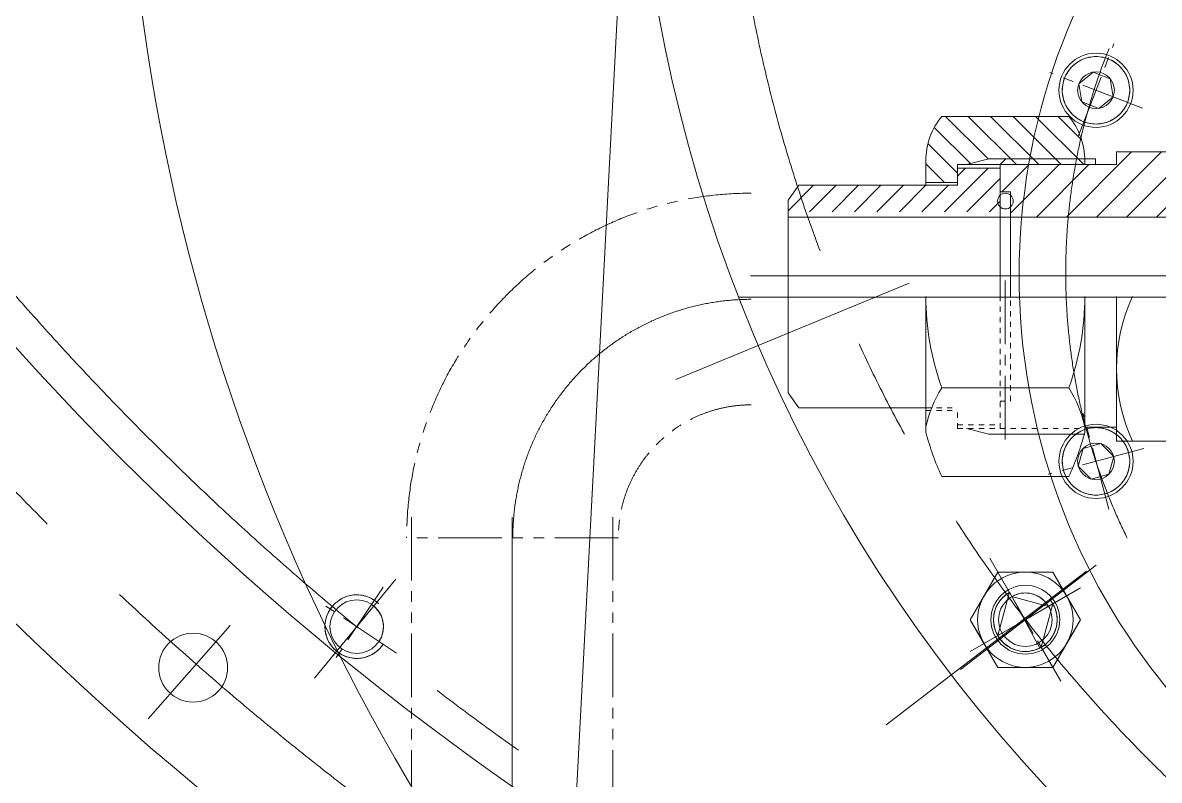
# Model space of a CAD drawing. Header units: millimetres. Extents: x 2 to 671028, y -1 to 511258.
# Drawn here: x 92918 to 98366, y 89671 to 93303 of the extents above; entities that cross this region are included whole.
import ezdxf

# ---------------------------------------------------------------- set-up
doc = ezdxf.new("R2010")
doc.units = ezdxf.units.MM
doc.header["$LTSCALE"] = 25.4
for name, pattern in [('ACAD_ISO02W100', [15, 12, -3]), ('CENTER', [50.800000000000004, 31.75, -6.35, 6.35, -6.35]), ('双点画线', [22, 12, -2, 2, -2, 2, -2]), ('点画线', [18, 12, -2, 2, -2]), ('虚线', [2, 1, -1])]:
    doc.linetypes.add(name, pattern=pattern)
for name, color, linetype, lineweight in [('CAXA1', 5, 'CENTER', 5), ('中心线层', 5, 'CENTER', 5), ('剖面线层', 4, 'Continuous', 5), ('细实线层', 7, 'Continuous', 5), ('虚线层', 6, 'ACAD_ISO02W100', 5)]:
    doc.layers.add(name, color=color, linetype=linetype, lineweight=lineweight)

msp = doc.modelspace()

# ---------------------------------------------------------------- hatches: boundary and pattern name
at = {"layer": '剖面线层', "linetype": 'Continuous', "lineweight": 5}
h = msp.add_hatch(dxfattribs=at)
h.set_pattern_fill('无图案', scale=76.2, angle=314.9999999999998, style=0, pattern_type=0)
h.set_pattern_definition([(314.9999999999998, (100800.2346152086, 92089.85556946447), (53.88153672641508, 53.88153672641477), [])])
edge = h.paths.add_edge_path(flags=0)
edge.add_line((98008.77461519909, 92623.16733862672), (97602.37461519909, 92623.16733862672))
edge.add_line((98008.77461519909, 92641.58233862909), (98008.77461519909, 92623.16733862893))
edge.add_arc((97673.74596935787, 92641.58233862909), 335.0286458324098, 359.9999999999973, 361.6291617235982)
edge.add_line((97630.31461521328, 92651.10733862613), (98008.63918803871, 92651.10733862613))
edge.add_line((97602.37461519909, 92623.16733862672), (97630.31461519924, 92651.10733862687))
edge = h.paths.add_edge_path(flags=0)
edge.add_line((97399.17461519908, 92536.80733862464), (97246.77461519909, 92536.80733862464))
edge.add_line((97399.17461519908, 92606.6573386276), (97399.17461519908, 92536.8073386276))
edge.add_line((97399.17461519908, 92623.16733862672), (97399.17461519908, 92606.65733862687))
edge.add_line((97442.02968519011, 92623.16733862672), (97399.17461520131, 92623.16733862672))
edge.add_line((97549.53100933727, 92651.10733862613), (97442.02968518418, 92623.16733862598))
edge.add_line((97630.31461521328, 92651.10733862613), (97549.53100935576, 92651.10733862613))
edge.add_line((98008.63918801506, 92651.10733862613), (97630.3146151889, 92651.10733862613))
edge.add_arc((97673.74596935787, 92641.58233862909), 335.0286458333138, 1.629161723597286, 39.41595768595986)
edge.add_line((97322.97461519908, 92854.30733862464), (97932.57461519909, 92854.30733862464))
edge.add_arc((97581.8032610403, 92641.58233862909), 335.0286458333219, 140.5840423140426, 180.0000000000008)
edge.add_line((97246.77461519909, 92536.80733862464), (97246.77461519909, 92641.58233862463))
h = msp.add_hatch(dxfattribs=at)
h.set_pattern_fill('无图案', scale=101.6, angle=45, style=0, pattern_type=0)
h.set_pattern_definition([(45, (100800.2346152086, 92089.85556946447), (-71.84204896855323, 71.84204896855324), [])])
edge = h.paths.add_edge_path(flags=0)
edge.add_line((99098.43461520855, 92371.70733862465), (98852.0170118024, 92371.70733862465))
edge.add_line((99098.43461520855, 92524.10733862464), (99098.43461520855, 92371.70733862465))
edge.add_line((98880.23001858049, 92524.10733862464), (99098.4346151849, 92524.10733862464))
edge.add_arc((100800.2346152086, 92089.85556946447), 1968.499999999831, 167.2557037164786, 171.7680417789474)
edge.add_line((97652.41261519246, 92371.70733862465), (97652.41261519246, 92419.54326000738))
edge.add_line((98852.01701179944, 92371.70733862465), (97652.41261520503, 92371.70733862465))
edge.add_arc((100800.2346152086, 92089.85556946447), 1968.499999999831, 167.2557037164786, 171.7680417789474)
edge.add_line((98565.0346151849, 92524.10733862464), (98880.23001858049, 92524.10733862464))
edge.add_line((98491.37461519909, 92524.10733862464), (98565.03461519895, 92524.10733862464))
edge.add_line((98491.37461519909, 92545.02011824012), (98491.37461519909, 92524.10733862538))
edge.add_line((98491.37461519909, 92683.614264196), (98491.37461519909, 92545.02011824271))
edge.add_line((98161.17461519908, 92683.614264196), (98491.37461519908, 92683.614264196))
edge.add_line((98161.17461519908, 92623.16733862672), (98161.17461519908, 92683.61426419453))
edge.add_line((98059.57461519909, 92623.16733862672), (98161.1746151991, 92623.16733862672))
edge.add_line((98008.77461519909, 92623.16733862672), (98059.57461519909, 92623.16733862672))
edge.add_line((97602.37461519909, 92623.16733862672), (98008.77461519909, 92623.16733862672))
edge.add_line((97602.37461519909, 92606.6573386276), (97602.37461519909, 92623.16733862745))
edge.add_line((97602.37461519909, 92492.35733862613), (97602.37461519909, 92606.65733862613))
edge.add_line((97652.41261519246, 92492.35733862613), (97602.37461519243, 92492.35733862613))
edge.add_line((97652.41261519246, 92476.41176256833), (97652.41261519246, 92492.35733862834))
edge.add_arc((97627.9687264932, 92447.97751128656), 37.49680441130784, 310.6844470242543, 409.3155529757922)
h = msp.add_hatch(dxfattribs=at)
h.set_pattern_fill('无图案', scale=76.2, angle=44.99999999999989, style=0, pattern_type=0)
h.set_pattern_definition([(44.99999999999989, (100800.2346152086, 92089.85556946447), (-53.88153672641482, 53.88153672641504), [])])
edge = h.paths.add_edge_path(flags=0)
edge.add_line((97602.37461519909, 92397.10733862908), (96586.37461519909, 92397.10733862908))
edge.add_line((97602.37461519909, 92492.35733862613), (97602.37461519909, 92397.10733862613))
edge.add_line((97602.37461519909, 92606.6573386276), (97602.37461519909, 92492.3573386276))
edge.add_line((97399.17461519908, 92606.6573386276), (97602.37461519908, 92606.6573386276))
edge.add_line((97399.17461519908, 92536.80733862464), (97399.17461519908, 92606.65733862465))
edge.add_line((97399.17461519908, 92524.10733862464), (97399.17461519908, 92536.80733862464))
edge.add_line((97246.77461519909, 92524.10733862464), (97399.17461519908, 92524.10733862464))
edge.add_line((96637.17461519908, 92524.10733862464), (97246.77461519909, 92524.10733862464))
edge.add_line((96586.37461519909, 92473.30733862612), (96637.1746151991, 92524.10733862613))
edge.add_line((96586.37461519909, 92397.10733862908), (96586.37461519909, 92473.30733862908))

# ---------------------------------------------------------------- linework, layer by layer
at = {"color": 7, "lineweight": 5}
for p, q in [((95857.21793920804, 95045.87514764201), (95383.71899021581, 86010.97698060912)), ((97967.49436791537, 93110.18684311428), (97960.77934048806, 93105.03422135448)), ((97974.46986000851, 93114.98096600614), (97967.49436791537, 93110.18684311428)), ((97981.68669741803, 93119.40344967323), (97974.46986000851, 93114.98096600614)), ((97989.1250993367, 93123.4421723892), (97981.68669741803, 93119.40344967323)), ((97996.76467759997, 93127.08606429884), (97989.1250993367, 93123.4421723892)), ((98004.58449267872, 93130.32513774892), (97996.76467759997, 93127.08606429884)), ((98012.56311092578, 93133.15051466515), (98004.58449267872, 93130.32513774892)), ((98020.67866359667, 93135.55445087745), (98012.56311092578, 93133.15051466515)), ((98028.90890646164, 93137.53035737609), (98020.67866359667, 93135.55445087745)), ((98037.23128102643, 93139.07281832975), (98028.90890646164, 93137.53035737609)), ((98045.62297624961, 93140.17760596493), (98037.23128102643, 93139.07281832975)), ((98054.06099106443, 93140.84169213209), (98045.62297624961, 93140.17760596493)), ((98062.52219742087, 93141.06325662056), (98054.06099106443, 93140.84169213209)), ((98070.9834038246, 93140.84169213209), (98062.52219742087, 93141.06325662056)), ((98079.42141861578, 93140.17760596493), (98070.9834038246, 93140.84169213209)), ((98087.81311383896, 93139.07281832975), (98079.42141861578, 93140.17760596493)), ((98096.13548840374, 93137.53035737609), (98087.81311383896, 93139.07281832975)), ((98104.36573126871, 93135.55445087745), (98096.13548840374, 93137.53035737609)), ((98112.4812839396, 93133.15051466515), (98104.36573126871, 93135.55445087745)), ((98120.45990221032, 93130.32513774892), (98112.4812839396, 93133.15051466515)), ((98128.27971726541, 93127.08606429884), (98120.45990221032, 93130.32513774892)), ((98120.45990221032, 93130.32513774892), (98120.45990221032, 93130.32513774892)), ((98135.91929550502, 93123.4421723892), (98128.27971726541, 93127.08606429884)), ((98143.35769742371, 93119.40344967323), (98135.91929550502, 93123.4421723892)), ((98150.57453485687, 93114.98096600614), (98143.35769742371, 93119.40344967323)), ((98157.55002695002, 93110.18684311428), (98150.57453485687, 93114.98096600614)), ((98164.26505437732, 93105.03422135448), (98157.55002695002, 93110.18684311428)), ((97922.51100437582, 93060.22775661624), (97918.47228165097, 93052.78935470052)), ((97926.93348805472, 93067.44459404793), (97922.51100437582, 93060.22775661624)), ((97931.7276109466, 93074.42008614256), (97926.93348805472, 93067.44459404793)), ((97936.88023270048, 93081.13511355952), (97931.7276109466, 93074.42008614256)), ((97942.3772303594, 93087.57127087805), (97936.88023270048, 93081.13511355952)), ((97948.20353701354, 93093.710917037), (97942.3772303594, 93087.57127087805)), ((97954.34318317396, 93099.53722369704), (97948.20353701354, 93093.710917037)), ((97960.77934048806, 93105.03422135448), (97954.34318317396, 93099.53722369704)), ((97980.37815387413, 93010.92440063301), (98048.75781340465, 93066.2971571254)), ((97980.37815387413, 93010.92440063301), (98048.75781340465, 93066.2971571254)), ((98130.90185697503, 93034.76501310876), (98048.75781340465, 93066.2971571254)), ((98170.70121169143, 93099.53722369704), (98164.26505437732, 93105.03422135448)), ((98176.84085785184, 93093.710917037), (98170.70121169143, 93099.53722369704)), ((98182.66716450598, 93087.57127087805), (98176.84085785184, 93093.710917037)), ((98188.16416218855, 93081.13511355952), (98182.66716450598, 93087.57127087805)), ((98193.31678394244, 93074.42008614256), (98188.16416218855, 93081.13511355952)), ((98198.1109068343, 93067.44459404793), (98193.31678394244, 93074.42008614256)), ((98202.53339048957, 93060.22775661624), (98198.1109068343, 93067.44459404793)), ((98206.5721132144, 93052.78935470052), (98202.53339048957, 93060.22775661624)), ((97902.84163572226, 93004.68317301523), (97901.73684809447, 92996.29147780091)), ((97904.38409667887, 93013.00554758446), (97902.84163572226, 93004.68317301523)), ((97906.36000316568, 93021.2357904583), (97904.38409667887, 93013.00554758446)), ((97908.76393937651, 93029.3513431144), (97906.36000316568, 93021.2357904583)), ((97911.58931630604, 93037.32996138807), (97908.76393937651, 93029.3513431144)), ((97914.8283897517, 93045.14977643873), (97911.58931630604, 93037.32996138807)), ((97918.47228165097, 93052.78935470052), (97914.8283897517, 93045.14977643873)), ((97980.37815387413, 93010.92440063301), (97994.14253789034, 92924.01950012989)), ((98144.66624099125, 92947.86011259971), (98130.90185697503, 93034.76501310876)), ((98210.21600511369, 93045.14977643873), (98206.5721132144, 93052.78935470052)), ((98213.45507858299, 93037.32996138807), (98210.21600511369, 93045.14977643873)), ((98216.28045548887, 93029.3513431144), (98213.45507858299, 93037.32996138807)), ((98218.6843916997, 93021.2357904583), (98216.28045548887, 93029.3513431144)), ((98220.66029818651, 93013.00554758446), (98218.6843916997, 93021.2357904583)), ((98222.20275914313, 93004.68317301523), (98220.66029818651, 93013.00554758446)), ((98223.30754679457, 92996.29147780091), (98222.20275914313, 93004.68317301523)), ((97901.07276192434, 92987.85346299941), (97900.85119743884, 92979.39225661635)), ((97900.85119743884, 92979.39225661635), (97901.07276192434, 92970.9310502348)), ((97901.73684809447, 92996.29147780091), (97901.07276192434, 92987.85346299941)), ((97901.07276192434, 92970.9310502348), (97901.73684809447, 92962.4930354318)), ((97901.73684809447, 92962.4930354318), (97902.84163572226, 92954.10134022191)), ((97902.84163572226, 92954.10134022191), (97904.38409667887, 92945.77896565417)), ((98144.66624099125, 92947.86011259971), (98076.28658146072, 92892.4873561073)), ((98220.66029818651, 92945.77896565417), (98222.20275914313, 92954.10134022191)), ((98222.20275914313, 92954.10134022191), (98223.30754679457, 92962.4930354318)), ((98223.97163294103, 92987.85346299941), (98223.30754679457, 92996.29147780091)), ((98223.30754679457, 92962.4930354318), (98223.97163294103, 92970.9310502348)), ((98224.19319742655, 92979.39225661635), (98223.97163294103, 92987.85346299941)), ((98223.97163294103, 92970.9310502348), (98224.19319742655, 92979.39225661635)), ((97904.38409667887, 92945.77896565417), (97906.36000316568, 92937.5487227759)), ((97906.36000316568, 92937.5487227759), (97908.76393937651, 92929.43317011833)), ((97908.76393937651, 92929.43317011833), (97911.58931630604, 92921.45455184612)), ((97911.58931630604, 92921.45455184612), (97914.8283897517, 92913.63473679399)), ((97914.8283897517, 92913.63473679399), (97918.47228165097, 92905.9951585322)), ((97918.47228165097, 92905.9951585322), (97922.51100437582, 92898.55675661795)), ((97922.51100437582, 92898.55675661795), (97926.93348805472, 92891.33991919071)), ((98076.28658146072, 92892.4873561073), (97994.14253789034, 92924.01950012989)), ((98198.1109068343, 92891.33991918627), (98202.53339048957, 92898.55675661795)), ((98202.53339048957, 92898.55675661795), (98206.5721132144, 92905.9951585322)), ((98206.5721132144, 92905.9951585322), (98210.21600511369, 92913.63473679399)), ((98210.21600511369, 92913.63473679399), (98213.45507858299, 92921.45455184612)), ((98213.45507858299, 92921.45455184612), (98216.28045548887, 92929.43317011833)), ((98213.45507858299, 92921.45455184612), (98213.45507858299, 92921.45455184612)), ((98216.28045548887, 92929.43317011833), (98218.6843916997, 92937.5487227759)), ((98218.6843916997, 92937.5487227759), (98220.66029818651, 92945.77896565417)), ((97322.97461519908, 92854.30733862464), (97932.57461519909, 92854.30733862464)), ((97926.93348805472, 92891.33991919071), (97931.7276109466, 92884.3644270946)), ((97931.7276109466, 92884.3644270946), (97936.88023270048, 92877.64939967913)), ((97936.88023270048, 92877.64939967913), (97942.3772303594, 92871.2132423591)), ((97942.3772303594, 92871.2132423591), (97948.20353701354, 92865.07359619721)), ((97948.20353701354, 92865.07359619721), (97954.34318317396, 92859.2472895401)), ((97954.34318317396, 92859.2472895401), (97960.77934048806, 92853.75029188415)), ((97960.77934048806, 92853.75029188415), (97967.49436791537, 92848.59767011844)), ((97967.49436791537, 92848.59767011844), (97974.46986000851, 92843.80354722656)), ((97974.46986000851, 92843.80354722656), (97981.68669741803, 92839.38106356392)), ((97981.68669741803, 92839.38106356392), (97989.1250993367, 92835.34234084352)), ((98135.91929550502, 92835.34234084352), (98143.35769742371, 92839.38106356392)), ((98143.35769742371, 92839.38106356392), (98150.57453485687, 92843.80354722656)), ((98150.57453485687, 92843.80354722656), (98157.55002695002, 92848.59767011844)), ((98157.55002695002, 92848.59767011844), (98164.26505437732, 92853.75029188415)), ((98164.26505437732, 92853.75029188415), (98170.70121169143, 92859.2472895401)), ((98170.70121169143, 92859.2472895401), (98176.84085785184, 92865.07359619721)), ((98176.84085785184, 92865.07359619721), (98182.66716450598, 92871.2132423591)), ((98182.66716450598, 92871.2132423591), (98188.16416218855, 92877.64939967913)), ((98188.16416218855, 92877.64939967913), (98193.31678394244, 92884.3644270946)), ((98193.31678394244, 92884.3644270946), (98198.1109068343, 92891.33991918627)), ((97989.1250993367, 92835.34234084352), (97996.76467759997, 92831.69844893388)), ((97996.76467759997, 92831.69844893388), (98004.58449267872, 92828.45937548528)), ((98004.58449267872, 92828.45937548528), (98004.58449267872, 92828.45937548528)), ((98004.58449267872, 92828.45937548528), (98012.56311092578, 92825.63399857201)), ((98012.56311092578, 92825.63399857201), (98020.67866359667, 92823.23006235526)), ((98020.67866359667, 92823.23006235526), (98028.90890646164, 92821.25415586107)), ((98028.90890646164, 92821.25415586107), (98037.23128102643, 92819.71169490741)), ((98037.23128102643, 92819.71169490741), (98045.62297624961, 92818.60690727222)), ((98045.62297624961, 92818.60690727222), (98054.06099106443, 92817.94282110654)), ((98054.06099106443, 92817.94282110654), (98062.52219742087, 92817.72125661807)), ((98062.52219742087, 92817.72125661807), (98070.9834038246, 92817.94282110654)), ((98070.9834038246, 92817.94282110654), (98079.42141861578, 92818.60690727222)), ((98079.42141861578, 92818.60690727222), (98087.81311383896, 92819.71169490741)), ((98087.81311383896, 92819.71169490741), (98096.13548840374, 92821.25415586107)), ((98096.13548840374, 92821.25415586107), (98104.36573126871, 92823.23006235526)), ((98104.36573126871, 92823.23006235526), (98112.4812839396, 92825.63399857201)), ((98112.4812839396, 92825.63399857201), (98120.45990221032, 92828.45937548528)), ((98120.45990221032, 92828.45937548528), (98128.27971726541, 92831.69844893388)), ((98128.27971726541, 92831.69844893388), (98135.91929550502, 92835.34234084352)), ((98565.0346151849, 92683.614264196), (98161.17461519908, 92683.614264196)), ((98161.17461519908, 92683.614264196), (98161.17461519908, 92623.16733862672)), ((97246.77461519909, 92641.58233862909), (97246.77461519909, 92524.10733862464)), ((97399.17461519908, 92623.16733862672), (98161.17461519908, 92623.16733862672)), ((97399.17461519908, 92623.16733862672), (97399.17461519908, 92524.10733862464)), ((97602.37461519909, 92623.16733862672), (97630.31461521328, 92651.10733862613)), ((97602.37461519909, 92623.16733862672), (97602.37461519909, 91990.70733862612)), ((98008.63918801506, 92651.10733862613), (98059.57461519909, 92651.10733862613)), ((98008.77461519909, 92641.58233862909), (98008.77461519909, 92623.16733862672)), ((98059.57461519909, 92651.10733862613), (98059.57461519909, 92623.16733862672)), ((97399.17461519908, 92606.6573386276), (97602.37461519909, 92606.6573386276)), ((96637.17461519908, 92524.10733862464), (96586.37461519909, 92453.13674999043)), ((96637.17461519908, 92524.10733862464), (97399.17461519908, 92524.10733862464)), ((97246.77461519909, 92536.80733862464), (97399.17461519908, 92536.80733862464)), ((97602.37461519909, 92492.35733862613), (97652.41261519246, 92492.35733862613)), ((97652.41261519246, 92492.35733862613), (97652.41261519246, 91990.70733862612)), ((96586.37461519909, 92453.13674999043), (96586.37461519909, 91528.45438894324)), ((96586.37461519909, 92371.70733862465), (97602.37461519909, 92371.70733862465)), ((97471.98577341322, 92371.70733862465), (99098.34777341985, 92371.70733862465)), ((97246.77461519909, 91990.70733862612), (97246.77461519909, 91339.83233862465)), ((98008.77461519909, 91990.70733862612), (98008.77461519909, 91339.83233862465)), ((98161.17461519908, 91990.70733862612), (98161.17461519908, 91297.80041305625)), ((97932.57461519909, 91552.55733862464), (97322.97461519908, 91552.55733862464)), ((96637.17461519908, 91457.48380030459), (96586.37461519909, 91528.45438894324)), ((96637.17461519908, 91457.30733862761), (97246.77461519909, 91457.30733862761)), ((97948.20353701354, 91314.63754273765), (97942.3772303594, 91308.49789657428)), ((97954.34318317396, 91320.46384939327), (97948.20353701354, 91314.63754273765)), ((97960.77934048806, 91325.96084704922), (97954.34318317396, 91320.46384939327)), ((97967.49436791537, 91331.1134688105), (97960.77934048806, 91325.96084704922)), ((97974.46986000851, 91335.90759170237), (97967.49436791537, 91331.1134688105)), ((97981.68669741803, 91340.33007536945), (97974.46986000851, 91335.90759170237)), ((97989.1250993367, 91344.36879808542), (97981.68669741803, 91340.33007536945)), ((97996.76467759997, 91348.01268999506), (97989.1250993367, 91344.36879808542)), ((98004.58449267872, 91351.25176344367), (97996.76467759997, 91348.01268999506)), ((98012.56311092578, 91354.07714036136), (98004.58449267872, 91351.25176344367)), ((98008.77461519909, 91364.3309752364), (98161.17461519908, 91364.3309752364)), ((98020.67866359667, 91356.48107657811), (98012.56311092578, 91354.07714036136)), ((98028.90890646164, 91358.4569830723), (98020.67866359667, 91356.48107657811)), ((98020.67866359667, 91356.48107657811), (98020.67866359667, 91356.48107657811)), ((98037.23128102643, 91359.99944402596), (98028.90890646164, 91358.4569830723)), ((98045.62297624961, 91361.10423166116), (98037.23128102643, 91359.99944402596)), ((98054.06099106443, 91361.76831782832), (98045.62297624961, 91361.10423166116)), ((98062.52219742087, 91361.9898823153), (98054.06099106443, 91361.76831782832)), ((98070.9834038246, 91361.76831782832), (98062.52219742087, 91361.9898823153)), ((98079.42141861578, 91361.10423166116), (98070.9834038246, 91361.76831782832)), ((98087.81311383896, 91359.99944402596), (98079.42141861578, 91361.10423166116)), ((98096.13548840374, 91358.4569830723), (98087.81311383896, 91359.99944402596)), ((98104.36573126871, 91356.48107657811), (98096.13548840374, 91358.4569830723)), ((98112.4812839396, 91354.07714036136), (98104.36573126871, 91356.48107657811)), ((98120.45990221032, 91351.25176344367), (98112.4812839396, 91354.07714036136)), ((98128.27971726541, 91348.01268999506), (98120.45990221032, 91351.25176344367)), ((98135.91929550502, 91344.36879808542), (98128.27971726541, 91348.01268999506)), ((98143.35769742371, 91340.33007536945), (98135.91929550502, 91344.36879808542)), ((98150.57453485687, 91335.90759170237), (98143.35769742371, 91340.33007536945)), ((98157.55002695002, 91331.1134688105), (98150.57453485687, 91335.90759170237)), ((98164.26505437732, 91325.96084704922), (98157.55002695002, 91331.1134688105)), ((98170.70121169143, 91320.46384939327), (98164.26505437732, 91325.96084704922)), ((98176.84085785184, 91314.63754273765), (98170.70121169143, 91320.46384939327)), ((98182.66716450598, 91308.49789657428), (98176.84085785184, 91314.63754273765)), ((97911.58931630604, 91258.25658708281), (97908.76393937651, 91250.27796881061)), ((97914.8283897517, 91266.07640213938), (97911.58931630604, 91258.25658708281)), ((97918.47228165097, 91273.71598039675), (97914.8283897517, 91266.07640213938)), ((97922.51100437582, 91281.15438231689), (97918.47228165097, 91273.71598039675)), ((97926.93348805472, 91288.37121974266), (97922.51100437582, 91281.15438231689)), ((97931.7276109466, 91295.34671183878), (97926.93348805472, 91288.37121974266)), ((97936.88023270048, 91302.06173925573), (97931.7276109466, 91295.34671183878)), ((97942.3772303594, 91308.49789657428), (97936.88023270048, 91302.06173925573)), ((97977.5321409877, 91177.54586532015), (98000.30515796092, 91262.5359217814)), ((97977.5321409877, 91177.54586532015), (98000.30515796092, 91262.5359217814)), ((98085.29521444139, 91285.30893877234), (98000.30515796092, 91262.5359217814)), ((98147.51225390132, 91223.09189930945), (98085.29521444139, 91285.30893877234)), ((98491.37461519909, 91297.80041305625), (98161.17461519908, 91297.80041305625)), ((98188.16416218855, 91302.06173925573), (98182.66716450598, 91308.49789657428)), ((98193.31678394244, 91295.34671183878), (98188.16416218855, 91302.06173925573)), ((98198.1109068343, 91288.37121974266), (98193.31678394244, 91295.34671183878)), ((98202.53339048957, 91281.15438231689), (98198.1109068343, 91288.37121974266)), ((98206.5721132144, 91273.71598039675), (98202.53339048957, 91281.15438231689)), ((98210.21600511369, 91266.07640213495), (98206.5721132144, 91273.71598039675)), ((98213.45507858299, 91258.25658708281), (98210.21600511369, 91266.07640213495)), ((98216.28045548887, 91250.27796881061), (98213.45507858299, 91258.25658708281)), ((97901.07276192434, 91208.78008869415), (97900.85119743884, 91200.31888231258)), ((97901.73684809447, 91217.21810349714), (97901.07276192434, 91208.78008869415)), ((97902.84163572226, 91225.60979871146), (97901.73684809447, 91217.21810349714)), ((97904.38409667887, 91233.9321732792), (97902.84163572226, 91225.60979871146)), ((97906.36000316568, 91242.16241615303), (97904.38409667887, 91233.9321732792)), ((97908.76393937651, 91250.27796881061), (97906.36000316568, 91242.16241615303)), ((98147.51225390132, 91223.09189930945), (98124.73923690447, 91138.1018428482)), ((98218.6843916997, 91242.16241615303), (98216.28045548887, 91250.27796881061)), ((98220.66029818651, 91233.9321732792), (98218.6843916997, 91242.16241615303)), ((98218.6843916997, 91242.16241615303), (98218.6843916997, 91242.16241615303)), ((98222.20275914313, 91225.60979871146), (98220.66029818651, 91233.9321732792)), ((98223.30754679457, 91217.21810349714), (98222.20275914313, 91225.60979871146)), ((98223.97163294103, 91208.78008869415), (98223.30754679457, 91217.21810349714)), ((98224.19319742655, 91200.31888231258), (98223.97163294103, 91208.78008869415)), ((97900.85119743884, 91200.31888231258), (97901.07276192434, 91191.85767593396)), ((97901.07276192434, 91191.85767593396), (97901.73684809447, 91183.41966112802)), ((97901.73684809447, 91183.41966112802), (97902.84163572226, 91175.02796591814)), ((97902.84163572226, 91175.02796591814), (97904.38409667887, 91166.70559134892)), ((97904.38409667887, 91166.70559134892), (97906.36000316568, 91158.47534847065)), ((97906.36000316568, 91158.47534847065), (97908.76393937651, 91150.35979581898)), ((97908.76393937651, 91150.35979581898), (97911.58931630604, 91142.38117754087)), ((97977.5321409877, 91177.54586532015), (98039.74918044764, 91115.32882585577)), ((98213.45507858299, 91142.38117754087), (98216.28045548887, 91150.35979581898)), ((98216.28045548887, 91150.35979581898), (98218.6843916997, 91158.47534847065)), ((98218.6843916997, 91158.47534847065), (98220.66029818651, 91166.70559134892)), ((98220.66029818651, 91166.70559134892), (98222.20275914313, 91175.02796591814)), ((98222.20275914313, 91175.02796591814), (98223.30754679457, 91183.41966112802)), ((98223.30754679457, 91183.41966112802), (98223.97163294103, 91191.85767593396)), ((98223.97163294103, 91191.85767593396), (98224.19319742655, 91200.31888231258)), ((97322.97461519908, 91127.28380030606), (97932.57461519909, 91127.28380030606)), ((97911.58931630604, 91142.38117754087), (97914.8283897517, 91134.5613624902)), ((97914.8283897517, 91134.5613624902), (97918.47228165097, 91126.92178423285)), ((97918.47228165097, 91126.92178423285), (97922.51100437582, 91119.4833823127)), ((97922.51100437582, 91119.4833823127), (97926.93348805472, 91112.26654488544)), ((97926.93348805472, 91112.26654488544), (97931.7276109466, 91105.29105279081)), ((97931.7276109466, 91105.29105279081), (97936.88023270048, 91098.57602537386)), ((97936.88023270048, 91098.57602537386), (97942.3772303594, 91092.13986805532)), ((98124.73923690447, 91138.1018428482), (98039.74918044764, 91115.32882585577)), ((98182.66716450598, 91092.13986805532), (98188.16416218855, 91098.57602537386)), ((98188.16416218855, 91098.57602537386), (98193.31678394244, 91105.29105279081)), ((98193.31678394244, 91105.29105279081), (98198.1109068343, 91112.26654488544)), ((98198.1109068343, 91112.26654488544), (98202.53339048957, 91119.4833823127)), ((98202.53339048957, 91119.4833823127), (98206.5721132144, 91126.92178423285)), ((98206.5721132144, 91126.92178423285), (98210.21600511369, 91134.5613624902)), ((98210.21600511369, 91134.5613624902), (98213.45507858299, 91142.38117754087)), ((97942.3772303594, 91092.13986805532), (97948.20353701354, 91086.00022189194)), ((97948.20353701354, 91086.00022189194), (97954.34318317396, 91080.17391523633)), ((97954.34318317396, 91080.17391523633), (97960.77934048806, 91074.67691758038)), ((97960.77934048806, 91074.67691758038), (97967.49436791537, 91069.52429581466)), ((97967.49436791537, 91069.52429581466), (97974.46986000851, 91064.73017292279)), ((97974.46986000851, 91064.73017292279), (97981.68669741803, 91060.30768926014)), ((97981.68669741803, 91060.30768926014), (97989.1250993367, 91056.26896654417)), ((97989.1250993367, 91056.26896654417), (97996.76467759997, 91052.62507463011)), ((97996.76467759997, 91052.62507463011), (98004.58449267872, 91049.38600118001)), ((98004.58449267872, 91049.38600118001), (98012.56311092578, 91046.56062426823)), ((98012.56311092578, 91046.56062426823), (98020.67866359667, 91044.15668805149)), ((98020.67866359667, 91044.15668805149), (98028.90890646164, 91042.18078155728)), ((98028.90890646164, 91042.18078155728), (98037.23128102643, 91040.63832060363)), ((98037.23128102643, 91040.63832060363), (98045.62297624961, 91039.53353296845)), ((98045.62297624961, 91039.53353296845), (98054.06099106443, 91038.86944680128)), ((98070.9834038246, 91038.86944680128), (98079.42141861578, 91039.53353296845)), ((98079.42141861578, 91039.53353296845), (98087.81311383896, 91040.63832060363)), ((98087.81311383896, 91040.63832060363), (98096.13548840374, 91042.18078155728)), ((98096.13548840374, 91042.18078155728), (98104.36573126871, 91044.15668805149)), ((98104.36573126871, 91044.15668805149), (98112.4812839396, 91046.56062426823)), ((98104.36573126871, 91044.15668805149), (98104.36573126871, 91044.15668805149)), ((98112.4812839396, 91046.56062426823), (98120.45990221032, 91049.38600118001)), ((98120.45990221032, 91049.38600118001), (98128.27971726541, 91052.62507463011)), ((98128.27971726541, 91052.62507463011), (98135.91929550502, 91056.26896654417)), ((98135.91929550502, 91056.26896654417), (98143.35769742371, 91060.30768926014)), ((98143.35769742371, 91060.30768926014), (98150.57453485687, 91064.73017292279)), ((98150.57453485687, 91064.73017292279), (98157.55002695002, 91069.52429581466)), ((98157.55002695002, 91069.52429581466), (98164.26505437732, 91074.67691758038)), ((98164.26505437732, 91074.67691758038), (98170.70121169143, 91080.17391523633)), ((98170.70121169143, 91080.17391523633), (98176.84085785184, 91086.00022189194)), ((98176.84085785184, 91086.00022189194), (98182.66716450598, 91092.13986805532)), ((98054.06099106443, 91038.86944680128), (98062.52219742087, 91038.6478823143)), ((98062.52219742087, 91038.6478823143), (98070.9834038246, 91038.86944680128)), ((97591.74282372963, 90669.52489315221), (97459.76055219617, 90440.92489314926)), ((97525.75168793925, 90555.22489315073), (97591.74282372963, 90669.52489315221)), ((97591.74282372963, 90669.52489315221), (97591.74282372963, 90669.52489315221)), ((97591.74282372963, 90669.52489315221), (97723.72509526309, 90669.52489315221)), ((97855.7073667729, 90669.52489315221), (97591.74282372963, 90669.52489315221)), ((97723.72509526309, 90669.52489315221), (97723.72509526309, 90669.52489315221)), ((97723.72509526309, 90669.52489315221), (97855.7073667729, 90669.52489315221)), ((97855.7073667729, 90669.52489315221), (97855.7073667729, 90669.52489315221)), ((97855.7073667729, 90669.52489315221), (97921.69850256327, 90555.22489315073)), ((97987.68963833, 90440.92489314926), (97855.7073667729, 90669.52489315221)), ((94465.88113756511, 90550.73747523167), (94458.47041335308, 90547.78089606327)), ((94473.43644105007, 90553.30215516932), (94465.88113756511, 90550.73747523167)), ((94481.11561520469, 90555.46790627365), (94473.43644105007, 90553.30215516932)), ((94488.89761199166, 90557.22879237162), (94481.11561520469, 90555.46790627365)), ((94496.76110146992, 90558.57998698589), (94488.89761199166, 90557.22879237162)), ((94504.684530366, 90559.51778659676), (94496.76110146992, 90558.57998698589)), ((94512.64618114193, 90560.03962075786), (94504.684530366, 90559.51778659676)), ((94520.62423141819, 90560.14405915742), (94512.64618114193, 90560.03962075786)), ((94528.59681396425, 90559.83081553761), (94520.62423141819, 90560.14405915742)), ((94536.54207642894, 90559.10074847672), (94528.59681396425, 90559.83081553761)), ((94544.43824144934, 90557.9558590354), (94536.54207642894, 90559.10074847672)), ((94552.26366616819, 90556.39928528336), (94544.43824144934, 90557.9558590354)), ((94559.99690163319, 90554.43529367096), (94552.26366616819, 90556.39928528336)), ((94567.61675158102, 90552.06926737003), (94559.99690163319, 90554.43529367096)), ((94575.10233053562, 90549.30769149495), (94567.61675158102, 90552.06926737003)), ((94582.4331210546, 90546.15813532849), (94575.10233053562, 90549.30769149495)), ((97459.76055219617, 90440.92489314926), (97525.75168793925, 90555.22489315073)), ((97525.75168793925, 90555.22489315073), (97525.75168793925, 90555.22489315073)), ((97591.74282372963, 90364.72489315222), (97647.52509523944, 90572.90716468715)), ((97615.96202178576, 90548.68796660146), (97610.46982384675, 90542.90039755903)), ((97621.74959084444, 90554.18016455378), (97615.96202178576, 90548.68796660146)), ((97627.8166676765, 90559.36193767496), (97621.74959084444, 90554.18016455378)), ((97634.14662280191, 90564.21908309204), (97627.8166676765, 90559.36193767496)), ((97640.72210630958, 90568.73828770615), (97634.14662280191, 90564.21908309204)), ((97647.52509523944, 90572.90716468715), (97640.72210630958, 90568.73828770615)), ((97647.52509523944, 90572.90716468715), (97659.55473210492, 90552.07122246786)), ((97792.91324740887, 90305.13549886277), (97647.52509523944, 90572.90716468715)), ((97665.45962476933, 90555.27731760197), (97659.55473210492, 90552.07122246786)), ((97659.55473210492, 90552.07122246786), (97834.87142456543, 90505.09525629856)), ((97659.55473210492, 90552.07122246786), (97834.87142456543, 90505.09525629856)), ((97671.52421906513, 90558.16998069355), (97665.45962476933, 90555.27731760197)), ((97677.73189232514, 90560.74128314764), (97671.52421906513, 90558.16998069355)), ((97684.06562976704, 90562.98417720452), (97677.73189232514, 90560.74128314764)), ((97690.50807102394, 90564.89251525003), (97684.06562976704, 90562.98417720452)), ((97697.04155785774, 90566.46106665548), (97690.50807102394, 90564.89251525003)), ((97703.64818239283, 90567.68553214244), (97697.04155785774, 90566.46106665548)), ((97710.30983636712, 90568.56255552331), (97703.64818239283, 90567.68553214244)), ((97717.00826061942, 90569.0897329448), (97710.30983636712, 90568.56255552331)), ((97723.72509526309, 90569.2656194523), (97717.00826061942, 90569.0897329448)), ((97730.4419298831, 90569.0897329448), (97723.72509526309, 90569.2656194523)), ((97737.14035413541, 90568.56255552331), (97730.4419298831, 90569.0897329448)), ((97743.80200810969, 90567.68553214244), (97737.14035413541, 90568.56255552331)), ((97750.40863266845, 90566.46106665548), (97743.80200810969, 90567.68553214244)), ((97756.94211950224, 90564.89251525003), (97750.40863266845, 90566.46106665548)), ((97763.38456073549, 90562.98417720452), (97756.94211950224, 90564.89251525003)), ((97769.7182981774, 90560.74128314764), (97763.38456073549, 90562.98417720452)), ((97775.9259714374, 90558.16998069355), (97769.7182981774, 90560.74128314764)), ((97781.99056573321, 90555.27731760197), (97775.9259714374, 90558.16998069355)), ((97787.89545839762, 90552.07122246786), (97781.99056573321, 90555.27731760197)), ((97793.62446458112, 90548.56048296865), (97787.89545839762, 90552.07122246786)), ((97921.69850256327, 90555.22489315073), (97921.69850256327, 90555.22489315073)), ((97921.69850256327, 90555.22489315073), (97987.68963833, 90440.92489314926)), ((94396.5182960061, 90498.94178476409), (94391.9134081626, 90492.42601914993)), ((94401.45788184923, 90505.20761953629), (94396.5182960061, 90498.94178476409)), ((94406.718626626, 90511.20634925735), (94401.45788184923, 90505.20761953629)), ((94412.28611097482, 90516.92153181585), (94406.718626626, 90511.20634925735)), ((94418.145074838, 90522.33750229745), (94412.28611097482, 90516.92153181585)), ((94424.27945919015, 90527.43941590359), (94418.145074838, 90522.33750229745)), ((94430.67245008495, 90532.21328864503), (94424.27945919015, 90527.43941590359)), ((94437.30652483084, 90536.6460356624), (94430.67245008495, 90532.21328864503)), ((94444.16349984628, 90540.72550711471), (94437.30652483084, 90536.6460356624)), ((94451.2245806677, 90544.44052144799), (94444.16349984628, 90540.72550711471)), ((94458.47041335308, 90547.78089606327), (94451.2245806677, 90544.44052144799)), ((94589.58902995863, 90542.62923158766), (94582.4331210546, 90546.15813532849)), ((94596.55044337806, 90538.73065275041), (94589.58902995863, 90542.62923158766)), ((94589.93166426789, 90514.46852957681), (94603.29828056932, 90534.47308455242)), ((94595.41879084983, 90510.59061190594), (94589.93166426789, 90514.46852957681)), ((94589.93166426789, 90514.46852957681), (94589.93166426789, 90514.46852957681)), ((94600.69544299596, 90506.4308347719), (94595.41879084983, 90510.59061190594)), ((94603.29828056932, 90534.47308455242), (94596.55044337806, 90538.73065275041)), ((94605.74715774745, 90502.00059983661), (94600.69544299596, 90506.4308347719)), ((94603.29828056932, 90534.47308455242), (94603.29828056932, 90534.47308455242)), ((94610.56008872853, 90497.31205005728), (94605.74715774745, 90502.00059983661)), ((94615.12104401902, 90492.37803642816), (94610.56008872853, 90497.31205005728)), ((97581.4474382646, 90495.54016866209), (97578.78408216086, 90488.019083095)), ((97584.5007675178, 90502.91155755505), (97581.4474382646, 90495.54016866209)), ((97587.93570097366, 90510.11304530982), (97584.5007675178, 90502.91155755505)), ((97591.74282372963, 90517.12489315221), (97587.93570097366, 90510.11304530982)), ((97595.91170068846, 90523.92788208651), (97591.74282372963, 90517.12489315221)), ((97855.7073667729, 90517.12489315221), (97591.74282372963, 90364.72489315222)), ((97600.4309052996, 90530.5033655986), (97595.91170068846, 90523.92788208651)), ((97605.28805073739, 90536.8333207462), (97600.4309052996, 90530.5033655986)), ((97610.46982384675, 90542.90039755903), (97605.28805073739, 90536.8333207462)), ((97799.16188144065, 90544.7547217961), (97793.62446458112, 90548.56048296865)), ((97804.49253131093, 90540.66437028478), (97799.16188144065, 90544.7547217961)), ((97855.7073667729, 90517.12489315221), (97799.9250952631, 90308.94262161136)), ((97809.60180326735, 90536.30063979767), (97804.49253131093, 90540.66437028478)), ((97814.47569312766, 90531.67549102122), (97809.60180326735, 90536.30063979767)), ((97819.10084191595, 90526.80160116238), (97814.47569312766, 90531.67549102122)), ((97823.46457238679, 90521.69232921334), (97819.10084191595, 90526.80160116238)), ((97827.55492389367, 90516.36167934013), (97823.46457238679, 90521.69232921334)), ((97831.36068505734, 90510.82426247765), (97827.55492389367, 90516.36167934013)), ((97834.87142456543, 90505.09525629856), (97831.36068505734, 90510.82426247765)), ((97834.87142456543, 90505.09525629856), (97855.7073667729, 90517.12489315221)), ((97859.51448952888, 90510.11304530982), (97855.7073667729, 90517.12489315221)), ((97862.94942300838, 90502.91155755505), (97859.51448952888, 90510.11304530982)), ((97866.00275226157, 90495.54016866209), (97862.94942300838, 90502.91155755505)), ((97868.66610834167, 90488.019083095), (97866.00275226157, 90495.54016866209)), ((94369.98720740357, 90441.39140473402), (94368.43063366186, 90433.56598002109)), ((94371.95119901744, 90449.12464019458), (94369.98720740357, 90441.39140473402)), ((94374.31722531837, 90456.74449014981), (94371.95119901744, 90449.12464019458)), ((94377.07880122006, 90464.23006911032), (94374.31722531837, 90456.74449014981)), ((94380.22835735843, 90471.56085963521), (94377.07880122006, 90464.23006911032)), ((94383.75726112143, 90478.71676853481), (94380.22835735843, 90471.56085963521)), ((94387.65583994982, 90485.67818195277), (94383.75726112143, 90478.71676853481)), ((94391.9134081626, 90492.42601914993), (94387.65583994982, 90485.67818195277)), ((94391.9134081626, 90492.42601914993), (94391.9134081626, 90492.42601914993)), ((94619.4175223475, 90487.21208273667), (94615.12104401902, 90492.37803642816)), ((94623.43774736818, 90481.82834850691), (94619.4175223475, 90487.21208273667)), ((94627.17069995083, 90476.24159017493), (94623.43774736818, 90481.82834850691)), ((94630.60614829433, 90470.46712065539), (94627.17069995083, 90476.24159017493)), ((94633.73467612412, 90464.52076737504), (94630.60614829433, 90470.46712065539)), ((94636.54770828762, 90458.41882886624), (94633.73467612412, 90464.52076737504)), ((94639.03753450436, 90452.17803012586), (94636.54770828762, 90458.41882886624)), ((94641.19733037219, 90445.8154767441), (94639.03753450436, 90452.17803012586)), ((94643.0211759606, 90439.3486080458), (94641.19733037219, 90445.8154767441)), ((97525.75168793925, 90326.62489315221), (97459.76055219617, 90440.92489314926)), ((97459.76055219617, 90440.92489314926), (97459.76055219617, 90440.92489314926)), ((97459.76055219617, 90440.92489314926), (97591.74282372963, 90212.32489315074)), ((97571.53395414013, 90448.90089288032), (97571.32509523943, 90440.92489314926)), ((97571.32509523943, 90440.92489314926), (97571.53395414013, 90432.94889341819)), ((97572.15995840055, 90456.85503095176), (97571.53395414013, 90448.90089288032)), ((97573.20139213854, 90464.76550562351), (97572.15995840055, 90456.85503095176)), ((97574.65540090461, 90472.61063483071), (97573.20139213854, 90464.76550562351)), ((97576.51799932268, 90480.36891562564), (97574.65540090461, 90472.61063483071)), ((97578.78408216086, 90488.019083095), (97576.51799932268, 90480.36891562564)), ((97855.7073667729, 90212.32489315074), (97987.68963833, 90440.92489314926)), ((97870.93219117985, 90480.36891562564), (97868.66610834167, 90488.019083095)), ((97872.79478959792, 90472.61063483071), (97870.93219117985, 90480.36891562564)), ((97874.248798364, 90464.76550562351), (97872.79478959792, 90472.61063483071)), ((97875.29023210198, 90456.85503095176), (97874.248798364, 90464.76550562351)), ((97875.91623636239, 90448.90089288032), (97875.29023210198, 90456.85503095176)), ((97876.1250952631, 90440.92489314926), (97875.91623636239, 90448.90089288032)), ((97875.91623636239, 90432.94889341819), (97876.1250952631, 90440.92489314926)), ((97987.68963833, 90440.92489314926), (97921.69850256327, 90326.62489315221)), ((97987.68963833, 90440.92489314926), (97987.68963833, 90440.92489314926)), ((94366.55567715966, 90417.72455253008), (94366.2424335295, 90409.7519699988)), ((94366.2424335295, 90409.7519699988), (94366.34687193349, 90401.77391971515)), ((94366.34687193349, 90401.77391971515), (94366.8687061153, 90393.81226895105)), ((94367.28574422054, 90425.66981500661), (94366.55567715966, 90417.72455253008)), ((94366.8687061153, 90393.81226895105), (94367.80650571581, 90385.88884004315)), ((94368.43063366186, 90433.56598002109), (94367.28574422054, 90425.66981500661)), ((94367.80650571581, 90385.88884004315), (94369.15770034191, 90378.02535056192)), ((94644.50407227498, 90432.79514925873), (94643.0211759606, 90439.3486080458)), ((94643.80551886444, 90379.4326465331), (94645.11635747399, 90386.02267731258)), ((94645.64195481126, 90426.17306295912), (94644.50407227498, 90432.79514925873)), ((94645.11635747399, 90386.02267731258), (94646.08050410669, 90392.67228067812)), ((94646.43170472138, 90419.50049983388), (94645.64195481126, 90426.17306295912)), ((94646.08050410669, 90392.67228067812), (94646.69531600695, 90399.36323053025)), ((94646.87115732931, 90412.79574890347), (94646.43170472138, 90419.50049983388)), ((94646.69531600695, 90399.36323053025), (94646.95910809223, 90406.07718743401)), ((94646.95910809223, 90406.07718743401), (94646.87115732931, 90412.79574890347)), ((97571.53395414013, 90432.94889341819), (97572.15995840055, 90424.99475534676)), ((97572.15995840055, 90424.99475534676), (97573.20139213854, 90417.08428067944)), ((97573.20139213854, 90417.08428067944), (97574.65540090461, 90409.2391514678)), ((97574.65540090461, 90409.2391514678), (97576.51799932268, 90401.4808706773)), ((97576.51799932268, 90401.4808706773), (97578.78408216086, 90393.83070320942)), ((97578.78408216086, 90393.83070320942), (97581.4474382646, 90386.30961764234)), ((97581.4474382646, 90386.30961764234), (97584.5007675178, 90378.93822874493)), ((97862.94942300838, 90378.93822874493), (97866.00275226157, 90386.30961764234)), ((97866.00275226157, 90386.30961764234), (97868.66610834167, 90393.83070320942)), ((97868.66610834167, 90393.83070320942), (97870.93219117985, 90401.4808706773)), ((97870.93219117985, 90401.4808706773), (97872.79478959792, 90409.2391514678)), ((97872.79478959792, 90409.2391514678), (97874.248798364, 90417.08428067944)), ((97874.248798364, 90417.08428067944), (97875.29023210198, 90424.99475534676)), ((97875.29023210198, 90424.99475534676), (97875.91623636239, 90432.94889341819)), ((94369.15770034191, 90378.02535056192), (94370.91858642657, 90370.2433537794)), ((94370.91858642657, 90370.2433537794), (94373.08433754274, 90362.56417960998)), ((94373.08433754274, 90362.56417960998), (94375.64901746117, 90355.00887613538)), ((94375.64901746117, 90355.00887613538), (94378.60559663844, 90347.59815192186)), ((94378.60559663844, 90347.59815192186), (94381.94597125963, 90340.35231924683)), ((94381.94597125963, 90340.35231924683), (94385.66098556925, 90333.29123843132)), ((94385.66098556925, 90333.29123843132), (94389.74045704078, 90326.43426341146)), ((94625.34079098438, 90336.45482842198), (94628.92622009531, 90342.13738961706)), ((94645.34534598362, 90323.08821212352), (94625.34079098438, 90336.45482842198)), ((94625.34079098438, 90336.45482842198), (94625.34079098438, 90336.45482842198)), ((94628.92622009531, 90342.13738961706), (94632.2093332065, 90347.99980992466)), ((94632.2093332065, 90347.99980992466), (94635.1811315646, 90354.0260208483)), ((94635.1811315646, 90354.0260208483), (94637.83346967358, 90360.19950497191)), ((94637.83346967358, 90360.19950497191), (94640.1590776255, 90366.5033411982)), ((94640.1590776255, 90366.5033411982), (94642.15158113684, 90372.92025115501)), ((94642.15158113684, 90372.92025115501), (94643.80551886444, 90379.4326465331)), ((97584.5007675178, 90378.93822874493), (97587.93570097366, 90371.7367409887)), ((97587.93570097366, 90371.7367409887), (97591.74282372963, 90364.72489315222)), ((97591.74282372963, 90364.72489315222), (97595.91170068846, 90357.92190421201)), ((97595.91170068846, 90357.92190421201), (97600.4309052996, 90351.3464206999)), ((97600.4309052996, 90351.3464206999), (97605.28805073739, 90345.01646555231)), ((97605.28805073739, 90345.01646555231), (97610.46982384675, 90338.94938873948)), ((97610.46982384675, 90338.94938873948), (97615.96202178576, 90333.16181969705)), ((97615.96202178576, 90333.16181969705), (97621.74959084444, 90327.66962174475)), ((97825.70059965808, 90327.66962174475), (97831.48816871677, 90333.16181969705)), ((97831.48816871677, 90333.16181969705), (97836.98036665579, 90338.94938873948)), ((97836.98036665579, 90338.94938873948), (97842.1621397888, 90345.01646555675)), ((97842.1621397888, 90345.01646555675), (97847.01928520293, 90351.3464206999)), ((97847.01928520293, 90351.3464206999), (97851.53848981408, 90357.92190421201)), ((97851.53848981408, 90357.92190421201), (97855.7073667729, 90364.72489315222)), ((97855.7073667729, 90364.72489315222), (97859.51448952888, 90371.7367409887)), ((97859.51448952888, 90371.7367409887), (97862.94942300838, 90378.93822874493)), ((94389.74045704078, 90326.43426341146), (94394.17320405372, 90319.80018867296)), ((94394.17320405372, 90319.80018867296), (94398.94707678776, 90313.40719775893)), ((94398.94707678776, 90313.40719775893), (94404.04899041165, 90307.2728134127)), ((94404.04899041165, 90307.2728134127), (94409.46496087403, 90301.41384955395)), ((94409.46496087403, 90301.41384955395), (94415.18014343844, 90295.84636519922)), ((94415.18014343844, 90295.84636519922), (94421.17887315803, 90290.58562042836)), ((94421.17887315803, 90290.58562042836), (94427.44470792875, 90285.64603458229)), ((94427.44470792875, 90285.64603458229), (94433.96047355325, 90281.04114672104)), ((94433.96047355325, 90281.04114672104), (94440.7083107445, 90276.78357852451)), ((94440.7083107445, 90276.78357852451), (94447.66972416393, 90272.88499968578)), ((94593.09525427628, 90274.78872415875), (94599.95222929172, 90278.86819560661)), ((94599.95222929172, 90278.86819560661), (94606.58630401395, 90283.3009426299)), ((94606.58630401395, 90283.3009426299), (94612.97929493242, 90288.07481537134)), ((94612.97929493242, 90288.07481537134), (94619.11367928456, 90293.176728976)), ((94619.11367928456, 90293.176728976), (94624.97264314775, 90298.59269945908)), ((94624.97264314775, 90298.59269945908), (94630.54012749657, 90304.30788201609)), ((94630.54012749657, 90304.30788201609), (94635.80087227334, 90310.30661173273)), ((94635.80087227334, 90310.30661173273), (94640.74045811646, 90316.57244650937)), ((94640.74045811646, 90316.57244650937), (94645.34534598362, 90323.08821212352)), ((94645.34534598362, 90323.08821212352), (94645.34534598362, 90323.08821212352)), ((97591.74282372963, 90212.32489315074), (97525.75168793925, 90326.62489315221)), ((97621.74959084444, 90327.66962174475), (97627.8166676765, 90322.48784862355)), ((97627.8166676765, 90322.48784862355), (97634.14662280191, 90317.63070320647)), ((97634.14662280191, 90317.63070320647), (97640.72210630958, 90313.11149859827)), ((97640.72210630958, 90313.11149859827), (97647.52509523944, 90308.94262161136)), ((97647.52509523944, 90308.94262161136), (97654.53694309366, 90305.13549886277)), ((97654.53694309366, 90305.13549886277), (97661.73843086172, 90301.70056540397)), ((97661.73843086172, 90301.70056540397), (97669.10981974877, 90298.64723615373)), ((97669.10981974877, 90298.64723615373), (97676.63090529961, 90295.98388006772)), ((97676.63090529961, 90295.98388006772), (97684.28107277636, 90293.71779722511)), ((97684.28107277636, 90293.71779722511), (97692.0393535772, 90291.85519879965)), ((97692.0393535772, 90291.85519879965), (97699.88448279031, 90290.40119004392)), ((97699.88448279031, 90290.40119004392), (97707.79495745763, 90289.3597562941)), ((97707.79495745763, 90289.3597562941), (97715.74909552463, 90288.73375205144)), ((97715.74909552463, 90288.73375205144), (97723.72509526309, 90288.52489314925)), ((97723.72509526309, 90288.52489314925), (97731.70109497789, 90288.73375205144)), ((97731.70109497789, 90288.73375205144), (97739.65523304489, 90289.3597562941)), ((97739.65523304489, 90289.3597562941), (97747.56570773588, 90290.40119004392)), ((97747.56570773588, 90290.40119004392), (97755.41083692532, 90291.85519879965)), ((97755.41083692532, 90291.85519879965), (97763.16911772617, 90293.71779722511)), ((97763.16911772617, 90293.71779722511), (97770.81928520293, 90295.98388006772)), ((97770.81928520293, 90295.98388006772), (97778.3403707774, 90298.64723615373)), ((97778.3403707774, 90298.64723615373), (97785.71175966445, 90301.70056540397)), ((97785.71175966445, 90301.70056540397), (97792.91324740887, 90305.13549886277)), ((97799.9250952631, 90308.94262161136), (97806.72808419295, 90313.11149859827)), ((97806.72808419295, 90313.11149859827), (97813.30356770061, 90317.63070320647)), ((97813.30356770061, 90317.63070320647), (97819.63352284969, 90322.48784862355)), ((97819.63352284969, 90322.48784862355), (97825.70059965808, 90327.66962174475)), ((97921.69850256327, 90326.62489315221), (97855.7073667729, 90212.32489315074)), ((97921.69850256327, 90326.62489315221), (97921.69850256327, 90326.62489315221)), ((94447.66972416393, 90272.88499968578), (94454.82563304433, 90269.35609594497)), ((94454.82563304433, 90269.35609594497), (94462.15642358694, 90266.20653977999)), ((94462.15642358694, 90266.20653977999), (94469.64200254154, 90263.44496389899)), ((94469.64200254154, 90263.44496389899), (94477.26185251304, 90261.07893759805)), ((94477.26185251304, 90261.07893759805), (94484.99508797802, 90259.11494599158)), ((94484.99508797802, 90259.11494599158), (94492.82051267322, 90257.55837223362)), ((94492.82051267322, 90257.55837223362), (94500.71667769362, 90256.41348279672)), ((94500.71667769362, 90256.41348279672), (94508.66194015832, 90255.68341573584)), ((94508.66194015832, 90255.68341573584), (94516.63452270438, 90255.3701721116)), ((94516.63452270438, 90255.3701721116), (94524.61257298064, 90255.47461051116)), ((94524.61257298064, 90255.47461051116), (94532.57422373291, 90255.99644467226)), ((94532.57422373291, 90255.99644467226), (94540.49765265264, 90256.93424428313)), ((94540.49765265264, 90256.93424428313), (94548.3611421309, 90258.28543890183)), ((94548.3611421309, 90258.28543890183), (94556.14313891788, 90260.04632499536)), ((94556.14313891788, 90260.04632499536), (94563.82231309616, 90262.21207609969)), ((94563.82231309616, 90262.21207609969), (94571.37761655745, 90264.77675604179)), ((94571.37761655745, 90264.77675604179), (94578.78834076949, 90267.73333521019)), ((94578.78834076949, 90267.73333521019), (94586.03417345487, 90271.07370982695)), ((94586.03417345487, 90271.07370982695), (94593.09525427628, 90274.78872415875)), ((97723.72509526309, 90212.32489315074), (97591.74282372963, 90212.32489315074)), ((97591.74282372963, 90212.32489315074), (97591.74282372963, 90212.32489315074)), ((97591.74282372963, 90212.32489315074), (97855.7073667729, 90212.32489315074)), ((97855.7073667729, 90212.32489315074), (97723.72509526309, 90212.32489315074)), ((97723.72509526309, 90212.32489315074), (97723.72509526309, 90212.32489315074)), ((97855.7073667729, 90212.32489315074), (97855.7073667729, 90212.32489315074))]:
    msp.add_line(p, q, dxfattribs=at)
for centre, radius in [((103213.3461381789, 94659.47749037607), 9811.03989755458), ((103213.3461381789, 94659.47749037607), 4931.966972497355), ((98062.52219742087, 92979.39225661635), 177.8), ((98062.52219742087, 92979.39225661635), 87.98818102449896), ((98062.52219742087, 91200.31888231258), 177.8), ((98062.52219742087, 91200.31888231258), 87.98818102449896), ((97723.72509526309, 90440.92489314926), 228.6), ((97723.72509526309, 90440.92489314926), 165.1), ((97723.72509526309, 90440.92489314926), 128.3407263), ((94518.62937706128, 90407.75711563451), 128.3407263), ((93734.70780816206, 90211.19344978526), 165.1)]:
    msp.add_circle(centre, radius, dxfattribs=at)
for centre, radius, start, end in [((103219.967662639, 101010.3684939598), 14795.5, 301.3557931603836, 238.5850138831211), ((103206.5015677072, 101010.3684939598), 13868.40000000001, 303.5084241425386, 236.5560396315401), ((103213.3461381789, 94660.36849396132), 7365.999999999982, 148.6687488314908, 31.33325685729969), ((100805.539079567, 92089.85556946447), 3111.500000000002, 108.8191511434206, 344.8541404427495), ((98062.52219742087, 92979.39225661635), 161.671, 338.9999999998134, 158.9999999998134), ((98062.52219742087, 92979.39225661635), 161.671, 158.9999999998134, 338.9999999998134), ((97581.8032610403, 92641.58233862909), 335.0286458333189, 140.5840423141183, 180.0000020702343), ((97673.74596935787, 92641.58233862909), 335.0286458333146, 359.9999979080878, 39.41595779071385), ((98544.55586519909, 91990.70733862612), 1297.781249999988, 180, 199.731613886672), ((96710.99336519909, 91990.70733862612), 1297.781249999959, 340.2683861133279, 0), ((98986.87305269908, 91644.25387584193), 825.6984374999762, 155.1913976050892, 204.8086023949108), ((97799.57785367218, 91250.07596628259), 564.4870481547342, 147.5983065785639, 168.3223669403986), ((97455.971376726, 91250.07596628259), 564.4870481547342, 11.67763305960136, 32.40169342143607), ((98548.82947892991, 91686.69391024316), 1347.464217739237, 194.9169115991026, 204.5292463334245), ((98062.52219742087, 91200.31888231258), 161.671, 15.00000000027671, 195.0000000002767), ((96706.71975144462, 91686.69391024316), 1347.464217739238, 335.4707536665755, 345.0830884008973), ((98062.52219742087, 91200.31888231258), 161.671, 195.0000000002767, 15.00000000027671)]:
    msp.add_arc(centre, radius, start, end, dxfattribs=at)
msp.add_open_spline([(113756.0553013323, 111546.4561326398), (112864.7595687153, 112500.678502402), (110828.5704611381, 114210.5601433693), (107205.8991767932, 115926.7065817326), (103206.4589672479, 116616.5094535422), (99134.75106117518, 116199.6215670622), (95271.9242760252, 114747.1449259876), (91886.62489339166, 112322.0397817484), (89225.20961356067, 109071.4909226197), (87483.92676039372, 105213.1539615841), (86756.39164067448, 100999.0657441397), (87250.68658654239, 96719.9525345311), (88797.38393471313, 92676.32918299575), (91368.60805878394, 89151.73535975192), (94783.6438914064, 86393.33399438995), (98824.37132566549, 84605.58229900329), (103217.9217736102, 83906.81440301999), (107669.5155502958, 84391.83993858394), (111873.7173881207, 86012.49123275999), (115532.9625675777, 88690.98739432063), (118399.4314612195, 92241.37949622233), (120258.4712517312, 96440.20830640108), (120722.9426330251, 99481.23769338791), (120765.2435034644, 101003.6354465058)], degree=3, knots=[0, 0, 0, 0, 6187.66602571643, 12450.35545818365, 18783.7763803084, 25175.55398044752, 31622.06567916289, 38124.71359481811, 44683.23785818888, 51298.55092183362, 57973.87072775419, 64697.01929391086, 71462.74865718019, 78273.5017955374, 85129.2788968426, 92030.08014527893, 98977.28584344212, 105969.7011519076, 113006.6229990649, 120087.9511856509, 127214.4959447548, 134386.4928486813, 141603.663266158, 141603.663266158, 141603.663266158, 141603.663266158], dxfattribs=at)
at = {"layer": 'CAXA1', "linetype": 'CENTER', "lineweight": 5, "ltscale": 3}
for p, q in [((96405.94777341984, 92089.85556946447), (103213.4638876326, 92089.85556946447)), ((97166.37883892094, 92055.22678345512), (96048.01123045698, 91591.98375231937)), ((96349.10775953285, 91988.25556946742), (105764.5699507328, 91988.25556946742)), ((95263.0346151849, 90933.32160385718), (95263.0346151849, 85148.01215162191)), ((98017.41498291676, 90673.66381644654), (97057.05094562225, 89936.75057233292)), ((98063.89796954613, 90701.94872017231), (97413.70279463414, 90203.0364150088)), ((94705.73992439338, 90635.75197722197), (94315.44133654867, 90160.1717719111)), ((93912.3996482601, 90413.81216031955), (93519.01611416058, 89965.24421043487))]:
    msp.add_line(p, q, dxfattribs=at)
for centre, radius in [((103219.967662639, 101010.3684939598), 14351), ((103219.967662639, 101010.3684939598), 13716), ((100800.2346152086, 92103.66993679738), 2882.9)]:
    msp.add_circle(centre, radius, dxfattribs=at)
for centre, radius, start, end in [((103213.3461381789, 94660.36849396132), 6921.500000000004, 148.6692551225773, 31.33337963512468), ((96409.8071976993, 90834.26164894269), 1143, 90, 180.0000006136497)]:
    msp.add_arc(centre, radius, start, end, dxfattribs=at)
at = {"layer": '中心线层', "color": 7, "linetype": '点画线', "lineweight": 5}
for p, q in [((97977.27685490974, 92757.32054698456), (98147.76753995565, 93201.46396624816)), ((98284.59390705857, 92894.14691408897), (97840.4504878068, 93064.63759914375)), ((97627.77461519909, 92066.90733862465), (97627.77461519909, 91263.63233862612)), ((98124.08774251209, 90970.55314009162), (98000.95665237696, 91430.08462453797)), ((98292.2879396699, 91261.88442738901), (97832.75645521913, 91138.75333723467)), ((97553.64282370597, 90735.5160289219), (97893.80736679655, 90146.33375738253)), ((97609.4250952631, 90638.89830045684), (97838.02509523944, 90242.95148584759)), ((94645.63273232334, 90597.83106900915), (94391.62602179922, 90217.68316226431)), ((97459.76055219617, 90288.52489314925), (97987.68963833, 90593.32489314926)), ((97921.69850256327, 90555.22489315073), (97525.75168793925, 90326.62489315221)), ((94708.70333043297, 90280.75376036801), (94328.5554236896, 90534.76047090691))]:
    msp.add_line(p, q, dxfattribs=at)
at = {"layer": '细实线层', "color": 7, "linetype": 'Continuous', "lineweight": 5}
for p, q in [((97549.53100933727, 92651.10733862613), (97442.02968519011, 92623.16733862672)), ((97549.53100933727, 92651.10733862613), (98008.63918801506, 92651.10733862613)), ((97549.53100933727, 91330.30733862612), (97442.02968519011, 91358.24733862553)), ((97549.53100933727, 91330.30733862612), (98008.63918801506, 91330.30733862612))]:
    msp.add_line(p, q, dxfattribs=at)
at = {"layer": '细实线层', "color": 7, "linetype": '双点画线', "lineweight": 5}
for p, q in [((94780.43461518489, 90933.32163666011), (94780.43461518489, 84911.58209449473)), ((95745.63461520855, 90933.32163666011), (95745.63461520855, 84911.58209449473)), ((95772.77843853735, 90834.26163666247), (94758.02584412914, 90834.26163666247))]:
    msp.add_line(p, q, dxfattribs=at)
at = {"layer": '细实线层', "color": 7, "linetype": 'Continuous', "lineweight": 5}
msp.add_circle((97627.9687264932, 92447.97751128656), 37.4968044113081, dxfattribs=at)
at = {"layer": '细实线层', "color": 7, "linetype": '双点画线', "lineweight": 5}
for radius in [1651.781353569533, 637.0287591624095]:
    msp.add_arc((96409.8071976993, 90834.26164894269), radius, 90, 180, dxfattribs=at)
at = {"layer": '细实线层', "color": 7, "lineweight": 5}
for centre, start, end in [((94518.62937706128, 90407.75711563451), 46.24999999750171, 326.2500000004588), ((97723.72509526309, 90440.92489314926), 119.9999999982014, 40.00000000149899)]:
    msp.add_arc(centre, 152.4, start, end, dxfattribs=at)
at = {"layer": '虚线层', "color": 7, "linetype": '虚线', "lineweight": 5}
for p, q in [((97602.37461519909, 91358.24733862553), (97602.37461519909, 91990.70733862612)), ((97652.41261519246, 91489.05733862612), (97652.41261519246, 91990.70733862612)), ((97602.37461519909, 91489.05733862612), (97652.41261519246, 91489.05733862612)), ((97246.77461519909, 91457.30733862761), (97399.17461519908, 91457.30733862761)), ((97246.77461519909, 91444.6073386276), (97399.17461519908, 91444.6073386276)), ((97399.17461519908, 91358.24733862553), (97399.17461519908, 91457.30733862761)), ((97399.17461519908, 91374.75733862612), (97602.37461519909, 91374.75733862612)), ((97399.17461519908, 91358.24733862553), (98008.77461519909, 91358.24733862553))]:
    msp.add_line(p, q, dxfattribs=at)

doc.saveas('drawing.dxf')
